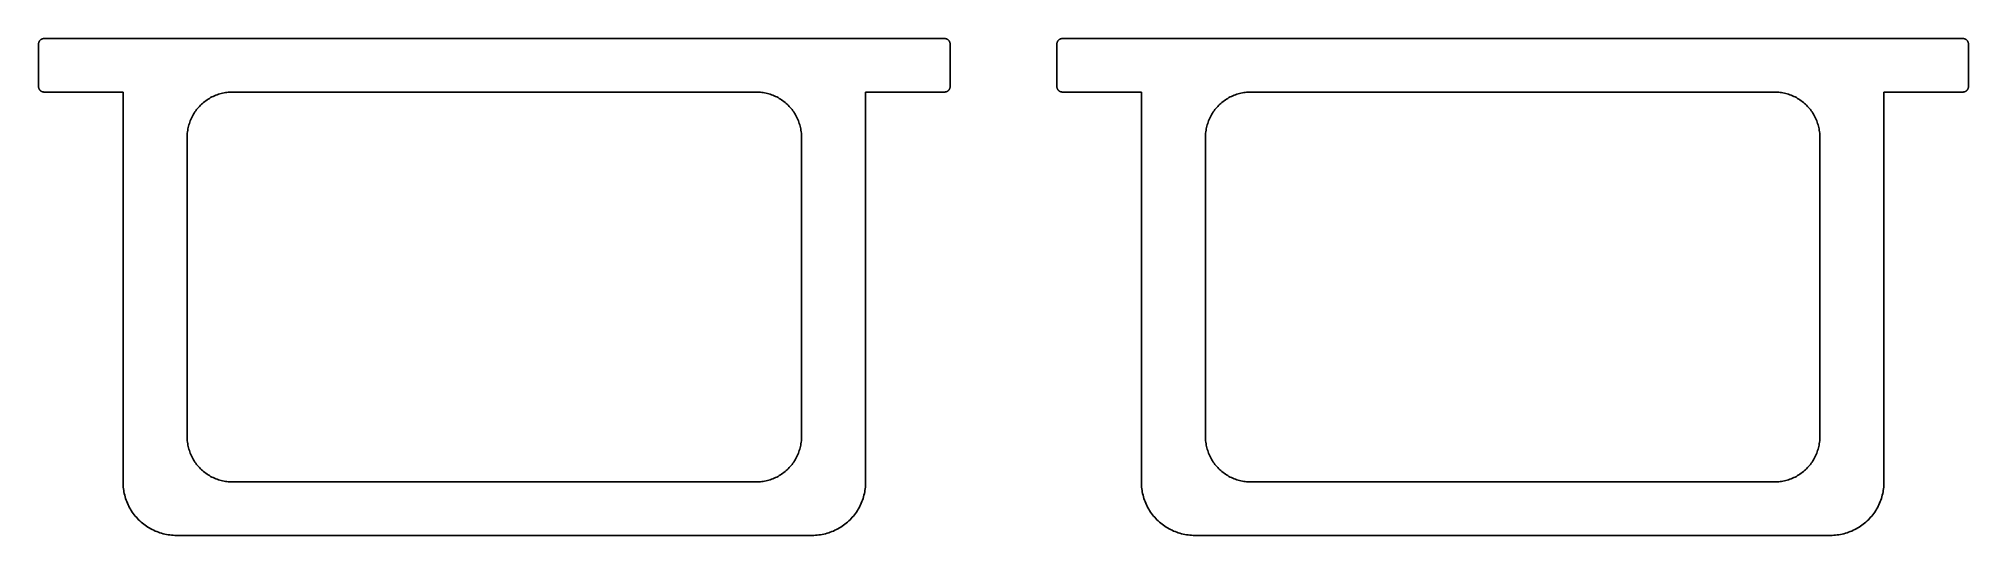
# Model space of a CAD drawing. Header units: metres. Extents: x -90 to 90, y -23 to 23.
import ezdxf

# ---------------------------------------------------------------- set-up
doc = ezdxf.new("R2010")
doc.units = ezdxf.units.M

msp = doc.modelspace()

# ---------------------------------------------------------------- linework, layer by layer
for p, q in [((-90.2997, 22.7657), (-90.3, 22.75)), ((-90.3, 22.75), (-90.3, 18.75)), ((-90.299, 22.7814), (-90.2997, 22.7657)), ((-90.2978, 22.797), (-90.299, 22.7814)), ((-90.2961, 22.8127), (-90.2978, 22.797)), ((-90.2938, 22.8282), (-90.2961, 22.8127)), ((-90.2911, 22.8437), (-90.2938, 22.8282)), ((-90.2879, 22.8591), (-90.2911, 22.8437)), ((-90.2843, 22.8743), (-90.2879, 22.8591)), ((-90.2801, 22.8895), (-90.2843, 22.8743)), ((-90.2755, 22.9045), (-90.2801, 22.8895)), ((-90.2704, 22.9194), (-90.2755, 22.9045)), ((-90.2649, 22.9341), (-90.2704, 22.9194)), ((-90.2589, 22.9486), (-90.2649, 22.9341)), ((-90.2524, 22.9629), (-90.2589, 22.9486)), ((-90.2455, 22.977), (-90.2524, 22.9629)), ((-90.2381, 22.9909), (-90.2455, 22.977)), ((-90.2304, 23.0045), (-90.2381, 22.9909)), ((-90.2222, 23.0179), (-90.2304, 23.0045)), ((-90.2135, 23.031), (-90.2222, 23.0179)), ((-90.2045, 23.0439), (-90.2135, 23.031)), ((-90.1951, 23.0564), (-90.2045, 23.0439)), ((-90.1852, 23.0687), (-90.1951, 23.0564)), ((-90.175, 23.0806), (-90.1852, 23.0687)), ((-90.1645, 23.0923), (-90.175, 23.0806)), ((-90.1535, 23.1035), (-90.1645, 23.0923)), ((-90.1423, 23.1145), (-90.1535, 23.1035)), ((-90.1306, 23.125), (-90.1423, 23.1145)), ((-90.1187, 23.1353), (-90.1306, 23.125)), ((-90.1064, 23.1451), (-90.1187, 23.1353)), ((-90.0939, 23.1545), (-90.1064, 23.1451)), ((-90.081, 23.1635), (-90.0939, 23.1545)), ((-90.0679, 23.1721), (-90.081, 23.1635)), ((-90.0545, 23.1804), (-90.0679, 23.1721)), ((-90.0409, 23.1881), (-90.0545, 23.1804)), ((-90.027, 23.1955), (-90.0409, 23.1881)), ((-90.0129, 23.2024), (-90.027, 23.1955)), ((-89.9986, 23.2089), (-90.0129, 23.2024)), ((-89.9841, 23.2149), (-89.9986, 23.2089)), ((-89.9694, 23.2204), (-89.9841, 23.2149)), ((-89.9545, 23.2255), (-89.9694, 23.2204)), ((-89.9395, 23.2301), (-89.9545, 23.2255)), ((-89.9243, 23.2343), (-89.9395, 23.2301)), ((-89.9091, 23.2379), (-89.9243, 23.2343)), ((-89.8937, 23.2411), (-89.9091, 23.2379)), ((-89.8782, 23.2438), (-89.8937, 23.2411)), ((-89.8627, 23.246), (-89.8782, 23.2438)), ((-89.847, 23.2478), (-89.8627, 23.246)), ((-89.8314, 23.249), (-89.847, 23.2478)), ((-89.8157, 23.2497), (-89.8314, 23.249)), ((-89.8, 23.25), (-89.8157, 23.2497)), ((-5.5, 23.25), (-89.8, 23.25)), ((-5.4843, 23.2497), (-5.5, 23.25)), ((-5.46861, 23.249), (-5.4843, 23.2497)), ((-5.45294, 23.2478), (-5.46861, 23.249)), ((-5.43733, 23.246), (-5.45294, 23.2478)), ((-5.42178, 23.2438), (-5.43733, 23.246)), ((-5.40631, 23.2411), (-5.42178, 23.2438)), ((-5.39093, 23.2379), (-5.40631, 23.2411)), ((-5.37566, 23.2343), (-5.39093, 23.2379)), ((-5.3605, 23.2301), (-5.37566, 23.2343)), ((-5.34549, 23.2255), (-5.3605, 23.2301)), ((-5.33063, 23.2204), (-5.34549, 23.2255)), ((-5.31593, 23.2149), (-5.33063, 23.2204)), ((-5.30142, 23.2089), (-5.31593, 23.2149)), ((-5.28711, 23.2024), (-5.30142, 23.2089)), ((-5.27301, 23.1955), (-5.28711, 23.2024)), ((-5.25912, 23.1881), (-5.27301, 23.1955)), ((-5.24548, 23.1804), (-5.25912, 23.1881)), ((-5.23209, 23.1721), (-5.24548, 23.1804)), ((-5.21896, 23.1635), (-5.23209, 23.1721)), ((-5.20612, 23.1545), (-5.21896, 23.1635)), ((-5.19354, 23.1451), (-5.20612, 23.1545)), ((-5.18129, 23.1353), (-5.19354, 23.1451)), ((-5.16934, 23.125), (-5.18129, 23.1353)), ((-5.15773, 23.1145), (-5.16934, 23.125)), ((-5.14645, 23.1035), (-5.15773, 23.1145)), ((-5.13551, 23.0923), (-5.14645, 23.1035)), ((-5.12494, 23.0806), (-5.13551, 23.0923)), ((-5.11475, 23.0687), (-5.12494, 23.0806)), ((-5.10492, 23.0564), (-5.11475, 23.0687)), ((-5.09549, 23.0439), (-5.10492, 23.0564)), ((-5.08646, 23.031), (-5.09549, 23.0439)), ((-5.07784, 23.0179), (-5.08646, 23.031)), ((-5.06963, 23.0045), (-5.07784, 23.0179)), ((-5.06184, 22.9909), (-5.06963, 23.0045)), ((-5.0545, 22.977), (-5.06184, 22.9909)), ((-5.04759, 22.9629), (-5.0545, 22.977)), ((-5.04112, 22.9486), (-5.04759, 22.9629)), ((-5.03511, 22.9341), (-5.04112, 22.9486)), ((-5.02956, 22.9194), (-5.03511, 22.9341)), ((-5.02448, 22.9045), (-5.02956, 22.9194)), ((-5.01985, 22.8895), (-5.02448, 22.9045)), ((-5.01572, 22.8743), (-5.01985, 22.8895)), ((-5.01204, 22.8591), (-5.01572, 22.8743)), ((-5.00887, 22.8437), (-5.01204, 22.8591)), ((-5.00616, 22.8282), (-5.00887, 22.8437)), ((-5.00394, 22.8127), (-5.00616, 22.8282)), ((-5.00223, 22.797), (-5.00394, 22.8127)), ((-5.00099, 22.7814), (-5.00223, 22.797)), ((-5.00024, 22.7657), (-5.00099, 22.7814)), ((-5, 22.75), (-5.00024, 22.7657)), ((-5, 18.75), (-5, 22.75)), ((5.00024, 22.7657), (5, 22.75)), ((5, 22.75), (5, 18.75)), ((5.00099, 22.7814), (5.00024, 22.7657)), ((5.00223, 22.797), (5.00099, 22.7814)), ((5.00394, 22.8127), (5.00223, 22.797)), ((5.00616, 22.8282), (5.00394, 22.8127)), ((5.00887, 22.8437), (5.00616, 22.8282)), ((5.01204, 22.8591), (5.00887, 22.8437)), ((5.01572, 22.8743), (5.01204, 22.8591)), ((5.01985, 22.8895), (5.01572, 22.8743)), ((5.02448, 22.9045), (5.01985, 22.8895)), ((5.02956, 22.9194), (5.02448, 22.9045)), ((5.03511, 22.9341), (5.02956, 22.9194)), ((5.04112, 22.9486), (5.03511, 22.9341)), ((5.04759, 22.9629), (5.04112, 22.9486)), ((5.0545, 22.977), (5.04759, 22.9629)), ((5.06184, 22.9909), (5.0545, 22.977)), ((5.06963, 23.0045), (5.06184, 22.9909)), ((5.07784, 23.0179), (5.06963, 23.0045)), ((5.08646, 23.031), (5.07784, 23.0179)), ((5.09549, 23.0439), (5.08646, 23.031)), ((5.10492, 23.0564), (5.09549, 23.0439)), ((5.11475, 23.0687), (5.10492, 23.0564)), ((5.12494, 23.0806), (5.11475, 23.0687)), ((5.13551, 23.0923), (5.12494, 23.0806)), ((5.14645, 23.1035), (5.13551, 23.0923)), ((5.15773, 23.1145), (5.14645, 23.1035)), ((5.16934, 23.125), (5.15773, 23.1145)), ((5.18129, 23.1353), (5.16934, 23.125)), ((5.19354, 23.1451), (5.18129, 23.1353)), ((5.20612, 23.1545), (5.19354, 23.1451)), ((5.21896, 23.1635), (5.20612, 23.1545)), ((5.23209, 23.1721), (5.21896, 23.1635)), ((5.24548, 23.1804), (5.23209, 23.1721)), ((5.25912, 23.1881), (5.24548, 23.1804)), ((5.27301, 23.1955), (5.25912, 23.1881)), ((5.28711, 23.2024), (5.27301, 23.1955)), ((5.30142, 23.2089), (5.28711, 23.2024)), ((5.31593, 23.2149), (5.30142, 23.2089)), ((5.33063, 23.2204), (5.31593, 23.2149)), ((5.34549, 23.2255), (5.33063, 23.2204)), ((5.3605, 23.2301), (5.34549, 23.2255)), ((5.37566, 23.2343), (5.3605, 23.2301)), ((5.39093, 23.2379), (5.37566, 23.2343)), ((5.40631, 23.2411), (5.39093, 23.2379)), ((5.42178, 23.2438), (5.40631, 23.2411)), ((5.43733, 23.246), (5.42178, 23.2438)), ((5.45294, 23.2478), (5.43733, 23.246)), ((5.46861, 23.249), (5.45294, 23.2478)), ((5.4843, 23.2497), (5.46861, 23.249)), ((5.5, 23.25), (5.4843, 23.2497)), ((89.8, 23.25), (5.5, 23.25)), ((89.8157, 23.2497), (89.8, 23.25)), ((89.8314, 23.249), (89.8157, 23.2497)), ((89.847, 23.2478), (89.8314, 23.249)), ((89.8627, 23.246), (89.847, 23.2478)), ((89.8782, 23.2438), (89.8627, 23.246)), ((89.8937, 23.2411), (89.8782, 23.2438)), ((89.9091, 23.2379), (89.8937, 23.2411)), ((89.9243, 23.2343), (89.9091, 23.2379)), ((89.9395, 23.2301), (89.9243, 23.2343)), ((89.9545, 23.2255), (89.9395, 23.2301)), ((89.9694, 23.2204), (89.9545, 23.2255)), ((89.9841, 23.2149), (89.9694, 23.2204)), ((89.9986, 23.2089), (89.9841, 23.2149)), ((90.0129, 23.2024), (89.9986, 23.2089)), ((90.027, 23.1955), (90.0129, 23.2024)), ((90.0409, 23.1881), (90.027, 23.1955)), ((90.0545, 23.1804), (90.0409, 23.1881)), ((90.0679, 23.1721), (90.0545, 23.1804)), ((90.081, 23.1635), (90.0679, 23.1721)), ((90.0939, 23.1545), (90.081, 23.1635)), ((90.1064, 23.1451), (90.0939, 23.1545)), ((90.1187, 23.1353), (90.1064, 23.1451)), ((90.1306, 23.125), (90.1187, 23.1353)), ((90.1423, 23.1145), (90.1306, 23.125)), ((90.1535, 23.1035), (90.1423, 23.1145)), ((90.1645, 23.0923), (90.1535, 23.1035)), ((90.175, 23.0806), (90.1645, 23.0923)), ((90.1852, 23.0687), (90.175, 23.0806)), ((90.1951, 23.0564), (90.1852, 23.0687)), ((90.2045, 23.0439), (90.1951, 23.0564)), ((90.2135, 23.031), (90.2045, 23.0439)), ((90.2222, 23.0179), (90.2135, 23.031)), ((90.2304, 23.0045), (90.2222, 23.0179)), ((90.2381, 22.9909), (90.2304, 23.0045)), ((90.2455, 22.977), (90.2381, 22.9909)), ((90.2524, 22.9629), (90.2455, 22.977)), ((90.2589, 22.9486), (90.2524, 22.9629)), ((90.2649, 22.9341), (90.2589, 22.9486)), ((90.2704, 22.9194), (90.2649, 22.9341)), ((90.2755, 22.9045), (90.2704, 22.9194)), ((90.2801, 22.8895), (90.2755, 22.9045)), ((90.2843, 22.8743), (90.2801, 22.8895)), ((90.2879, 22.8591), (90.2843, 22.8743)), ((90.2911, 22.8437), (90.2879, 22.8591)), ((90.2938, 22.8282), (90.2911, 22.8437)), ((90.2961, 22.8127), (90.2938, 22.8282)), ((90.2978, 22.797), (90.2961, 22.8127)), ((90.299, 22.7814), (90.2978, 22.797)), ((90.2997, 22.7657), (90.299, 22.7814)), ((90.3, 22.75), (90.2997, 22.7657)), ((90.3, 18.75), (90.3, 22.75)), ((-90.3, 18.75), (-90.2997, 18.7343)), ((-90.2997, 18.7343), (-90.299, 18.7186)), ((-90.299, 18.7186), (-90.2978, 18.7029)), ((-90.2978, 18.7029), (-90.2961, 18.6873)), ((-90.2961, 18.6873), (-90.2938, 18.6718)), ((-90.2938, 18.6718), (-90.2911, 18.6563)), ((-90.2911, 18.6563), (-90.2879, 18.6409)), ((-90.2879, 18.6409), (-90.2843, 18.6256)), ((-90.2843, 18.6256), (-90.2801, 18.6105)), ((-90.2801, 18.6105), (-90.2755, 18.5955)), ((-90.2755, 18.5955), (-90.2704, 18.5806)), ((-90.2704, 18.5806), (-90.2649, 18.5659)), ((-90.2649, 18.5659), (-90.2589, 18.5514)), ((-90.2589, 18.5514), (-90.2524, 18.5371)), ((-90.2524, 18.5371), (-90.2455, 18.523)), ((-90.2455, 18.523), (-90.2381, 18.5091)), ((-90.2381, 18.5091), (-90.2304, 18.4955)), ((-90.2304, 18.4955), (-90.2222, 18.4821)), ((-90.2222, 18.4821), (-90.2135, 18.4689)), ((-90.2135, 18.4689), (-90.2045, 18.4561)), ((-90.2045, 18.4561), (-90.1951, 18.4435)), ((-90.1951, 18.4435), (-90.1852, 18.4313)), ((-90.1852, 18.4313), (-90.175, 18.4193)), ((-90.175, 18.4193), (-90.1645, 18.4077)), ((-90.1645, 18.4077), (-90.1535, 18.3964)), ((-90.1535, 18.3964), (-90.1423, 18.3855)), ((-90.1423, 18.3855), (-90.1306, 18.3749)), ((-90.1306, 18.3749), (-90.1187, 18.3647)), ((-90.1187, 18.3647), (-90.1064, 18.3549)), ((-90.1064, 18.3549), (-90.0939, 18.3455)), ((-90.0939, 18.3455), (-90.081, 18.3365)), ((-90.081, 18.3365), (-90.0679, 18.3278)), ((-90.0679, 18.3278), (-90.0545, 18.3196)), ((-90.0545, 18.3196), (-90.0409, 18.3118)), ((-90.0409, 18.3118), (-90.027, 18.3045)), ((-90.027, 18.3045), (-90.0129, 18.2976)), ((-90.0129, 18.2976), (-89.9986, 18.2911)), ((-89.9986, 18.2911), (-89.9841, 18.2851)), ((-89.9841, 18.2851), (-89.9694, 18.2796)), ((-89.9694, 18.2796), (-89.9545, 18.2745)), ((-89.9545, 18.2745), (-89.9395, 18.2699)), ((-89.9395, 18.2699), (-89.9243, 18.2657)), ((-89.9243, 18.2657), (-89.9091, 18.262)), ((-89.9091, 18.262), (-89.8937, 18.2589)), ((-89.8937, 18.2589), (-89.8782, 18.2561)), ((-89.8782, 18.2561), (-89.8627, 18.2539)), ((-89.8627, 18.2539), (-89.847, 18.2522)), ((-89.847, 18.2522), (-89.8314, 18.251)), ((-89.8314, 18.251), (-89.8157, 18.2502)), ((-89.8157, 18.2502), (-89.8, 18.25)), ((-89.8, 18.25), (-82.4, 18.25)), ((-82.4, 18.25), (-82.4, -18.25)), ((-73.4633, 18.042), (-73.3357, 18.0812)), ((-73.3357, 18.0812), (-73.2069, 18.1165)), ((-73.2069, 18.1165), (-73.0771, 18.1476)), ((-73.0771, 18.1476), (-72.9464, 18.1747)), ((-72.9464, 18.1747), (-72.8148, 18.1977)), ((-72.8148, 18.1977), (-72.6826, 18.2165)), ((-72.6826, 18.2165), (-72.5499, 18.2311)), ((-72.5499, 18.2311), (-72.4168, 18.2416)), ((-72.4168, 18.2416), (-72.2835, 18.2479)), ((-72.2835, 18.2479), (-72.15, 18.25)), ((-72.15, 18.25), (-23.15, 18.25)), ((-23.15, 18.25), (-23.0165, 18.2479)), ((-23.0165, 18.2479), (-22.8831, 18.2416)), ((-22.8831, 18.2416), (-22.75, 18.2311)), ((-22.75, 18.2311), (-22.6173, 18.2165)), ((-22.6173, 18.2165), (-22.4852, 18.1977)), ((-22.4852, 18.1977), (-22.3536, 18.1747)), ((-22.3536, 18.1747), (-22.2229, 18.1476)), ((-22.2229, 18.1476), (-22.0931, 18.1165)), ((-22.0931, 18.1165), (-21.9643, 18.0812)), ((-21.9643, 18.0812), (-21.8367, 18.042)), ((-12.9, -18.25), (-12.9, 18.25)), ((-12.9, 18.25), (-5.5, 18.25)), ((-5.5, 18.25), (-5.4843, 18.2502)), ((-5.4843, 18.2502), (-5.46861, 18.251)), ((-5.46861, 18.251), (-5.45294, 18.2522)), ((-5.45294, 18.2522), (-5.43733, 18.2539)), ((-5.43733, 18.2539), (-5.42178, 18.2561)), ((-5.42178, 18.2561), (-5.40631, 18.2589)), ((-5.40631, 18.2589), (-5.39093, 18.262)), ((-5.39093, 18.262), (-5.37566, 18.2657)), ((-5.37566, 18.2657), (-5.3605, 18.2699)), ((-5.3605, 18.2699), (-5.34549, 18.2745)), ((-5.34549, 18.2745), (-5.33063, 18.2796)), ((-5.33063, 18.2796), (-5.31593, 18.2851)), ((-5.31593, 18.2851), (-5.30142, 18.2911)), ((-5.30142, 18.2911), (-5.28711, 18.2976)), ((-5.28711, 18.2976), (-5.27301, 18.3045)), ((-5.27301, 18.3045), (-5.25912, 18.3118)), ((-5.25912, 18.3118), (-5.24548, 18.3196)), ((-5.24548, 18.3196), (-5.23209, 18.3278)), ((-5.23209, 18.3278), (-5.21896, 18.3365)), ((-5.21896, 18.3365), (-5.20612, 18.3455)), ((-5.20612, 18.3455), (-5.19354, 18.3549)), ((-5.19354, 18.3549), (-5.18129, 18.3647)), ((-5.18129, 18.3647), (-5.16934, 18.3749)), ((-5.16934, 18.3749), (-5.15773, 18.3855)), ((-5.15773, 18.3855), (-5.14645, 18.3964)), ((-5.14645, 18.3964), (-5.13551, 18.4077)), ((-5.13551, 18.4077), (-5.12494, 18.4193)), ((-5.12494, 18.4193), (-5.11475, 18.4313)), ((-5.11475, 18.4313), (-5.10492, 18.4435)), ((-5.10492, 18.4435), (-5.09549, 18.4561)), ((-5.09549, 18.4561), (-5.08646, 18.4689)), ((-5.08646, 18.4689), (-5.07784, 18.4821)), ((-5.07784, 18.4821), (-5.06963, 18.4955)), ((-5.06963, 18.4955), (-5.06184, 18.5091)), ((-5.06184, 18.5091), (-5.0545, 18.523)), ((-5.0545, 18.523), (-5.04759, 18.5371)), ((-5.04759, 18.5371), (-5.04112, 18.5514)), ((-5.04112, 18.5514), (-5.03511, 18.5659)), ((-5.03511, 18.5659), (-5.02956, 18.5806)), ((-5.02956, 18.5806), (-5.02448, 18.5955)), ((-5.02448, 18.5955), (-5.01985, 18.6105)), ((-5.01985, 18.6105), (-5.01572, 18.6256)), ((-5.01572, 18.6256), (-5.01204, 18.6409)), ((-5.01204, 18.6409), (-5.00887, 18.6563)), ((-5.00887, 18.6563), (-5.00616, 18.6718)), ((-5.00616, 18.6718), (-5.00394, 18.6873)), ((-5.00394, 18.6873), (-5.00223, 18.7029)), ((-5.00223, 18.7029), (-5.00099, 18.7186)), ((-5.00099, 18.7186), (-5.00024, 18.7343)), ((-5.00024, 18.7343), (-5, 18.75)), ((5, 18.75), (5.00024, 18.7343)), ((5.00024, 18.7343), (5.00099, 18.7186)), ((5.00099, 18.7186), (5.00223, 18.7029)), ((5.00223, 18.7029), (5.00394, 18.6873)), ((5.00394, 18.6873), (5.00616, 18.6718)), ((5.00616, 18.6718), (5.00887, 18.6563)), ((5.00887, 18.6563), (5.01204, 18.6409)), ((5.01204, 18.6409), (5.01572, 18.6256)), ((5.01572, 18.6256), (5.01985, 18.6105)), ((5.01985, 18.6105), (5.02448, 18.5955)), ((5.02448, 18.5955), (5.02956, 18.5806)), ((5.02956, 18.5806), (5.03511, 18.5659)), ((5.03511, 18.5659), (5.04112, 18.5514)), ((5.04112, 18.5514), (5.04759, 18.5371)), ((5.04759, 18.5371), (5.0545, 18.523)), ((5.0545, 18.523), (5.06184, 18.5091)), ((5.06184, 18.5091), (5.06963, 18.4955)), ((5.06963, 18.4955), (5.07784, 18.4821)), ((5.07784, 18.4821), (5.08646, 18.4689)), ((5.08646, 18.4689), (5.09549, 18.4561)), ((5.09549, 18.4561), (5.10492, 18.4435)), ((5.10492, 18.4435), (5.11475, 18.4313)), ((5.11475, 18.4313), (5.12494, 18.4193)), ((5.12494, 18.4193), (5.13551, 18.4077)), ((5.13551, 18.4077), (5.14645, 18.3964)), ((5.14645, 18.3964), (5.15773, 18.3855)), ((5.15773, 18.3855), (5.16934, 18.3749)), ((5.16934, 18.3749), (5.18129, 18.3647)), ((5.18129, 18.3647), (5.19354, 18.3549)), ((5.19354, 18.3549), (5.20612, 18.3455)), ((5.20612, 18.3455), (5.21896, 18.3365)), ((5.21896, 18.3365), (5.23209, 18.3278)), ((5.23209, 18.3278), (5.24548, 18.3196)), ((5.24548, 18.3196), (5.25912, 18.3118)), ((5.25912, 18.3118), (5.27301, 18.3045)), ((5.27301, 18.3045), (5.28711, 18.2976)), ((5.28711, 18.2976), (5.30142, 18.2911)), ((5.30142, 18.2911), (5.31593, 18.2851)), ((5.31593, 18.2851), (5.33063, 18.2796)), ((5.33063, 18.2796), (5.34549, 18.2745)), ((5.34549, 18.2745), (5.3605, 18.2699)), ((5.3605, 18.2699), (5.37566, 18.2657)), ((5.37566, 18.2657), (5.39093, 18.262)), ((5.39093, 18.262), (5.40631, 18.2589)), ((5.40631, 18.2589), (5.42178, 18.2561)), ((5.42178, 18.2561), (5.43733, 18.2539)), ((5.43733, 18.2539), (5.45294, 18.2522)), ((5.45294, 18.2522), (5.46861, 18.251)), ((5.46861, 18.251), (5.4843, 18.2502)), ((5.4843, 18.2502), (5.5, 18.25)), ((5.5, 18.25), (12.9, 18.25)), ((12.9, 18.25), (12.9, -18.25)), ((21.8367, 18.042), (21.9643, 18.0812)), ((21.9643, 18.0812), (22.0931, 18.1165)), ((22.0931, 18.1165), (22.2229, 18.1476)), ((22.2229, 18.1476), (22.3536, 18.1747)), ((22.3536, 18.1747), (22.4852, 18.1977)), ((22.4852, 18.1977), (22.6173, 18.2165)), ((22.6173, 18.2165), (22.75, 18.2311)), ((22.75, 18.2311), (22.8831, 18.2416)), ((22.8831, 18.2416), (23.0165, 18.2479)), ((23.0165, 18.2479), (23.15, 18.25)), ((23.15, 18.25), (72.15, 18.25)), ((72.15, 18.25), (72.2835, 18.2479)), ((72.2835, 18.2479), (72.4168, 18.2416)), ((72.4168, 18.2416), (72.5499, 18.2311)), ((72.5499, 18.2311), (72.6826, 18.2165)), ((72.6826, 18.2165), (72.8148, 18.1977)), ((72.8148, 18.1977), (72.9464, 18.1747)), ((72.9464, 18.1747), (73.0771, 18.1476)), ((73.0771, 18.1476), (73.2069, 18.1165)), ((73.2069, 18.1165), (73.3357, 18.0812)), ((73.3357, 18.0812), (73.4633, 18.042)), ((82.4, -18.25), (82.4, 18.25)), ((82.4, 18.25), (89.8, 18.25)), ((89.8, 18.25), (89.8157, 18.2502)), ((89.8157, 18.2502), (89.8314, 18.251)), ((89.8314, 18.251), (89.847, 18.2522)), ((89.847, 18.2522), (89.8627, 18.2539)), ((89.8627, 18.2539), (89.8782, 18.2561)), ((89.8782, 18.2561), (89.8937, 18.2589)), ((89.8937, 18.2589), (89.9091, 18.262)), ((89.9091, 18.262), (89.9243, 18.2657)), ((89.9243, 18.2657), (89.9395, 18.2699)), ((89.9395, 18.2699), (89.9545, 18.2745)), ((89.9545, 18.2745), (89.9694, 18.2796)), ((89.9694, 18.2796), (89.9841, 18.2851)), ((89.9841, 18.2851), (89.9986, 18.2911)), ((89.9986, 18.2911), (90.0129, 18.2976)), ((90.0129, 18.2976), (90.027, 18.3045)), ((90.027, 18.3045), (90.0409, 18.3118)), ((90.0409, 18.3118), (90.0545, 18.3196)), ((90.0545, 18.3196), (90.0679, 18.3278)), ((90.0679, 18.3278), (90.081, 18.3365)), ((90.081, 18.3365), (90.0939, 18.3455)), ((90.0939, 18.3455), (90.1064, 18.3549)), ((90.1064, 18.3549), (90.1187, 18.3647)), ((90.1187, 18.3647), (90.1306, 18.3749)), ((90.1306, 18.3749), (90.1423, 18.3855)), ((90.1423, 18.3855), (90.1535, 18.3964)), ((90.1535, 18.3964), (90.1645, 18.4077)), ((90.1645, 18.4077), (90.175, 18.4193)), ((90.175, 18.4193), (90.1852, 18.4313)), ((90.1852, 18.4313), (90.1951, 18.4435)), ((90.1951, 18.4435), (90.2045, 18.4561)), ((90.2045, 18.4561), (90.2135, 18.4689)), ((90.2135, 18.4689), (90.2222, 18.4821)), ((90.2222, 18.4821), (90.2304, 18.4955)), ((90.2304, 18.4955), (90.2381, 18.5091)), ((90.2381, 18.5091), (90.2455, 18.523)), ((90.2455, 18.523), (90.2524, 18.5371)), ((90.2524, 18.5371), (90.2589, 18.5514)), ((90.2589, 18.5514), (90.2649, 18.5659)), ((90.2649, 18.5659), (90.2704, 18.5806)), ((90.2704, 18.5806), (90.2755, 18.5955)), ((90.2755, 18.5955), (90.2801, 18.6105)), ((90.2801, 18.6105), (90.2843, 18.6256)), ((90.2843, 18.6256), (90.2879, 18.6409)), ((90.2879, 18.6409), (90.2911, 18.6563)), ((90.2911, 18.6563), (90.2938, 18.6718)), ((90.2938, 18.6718), (90.2961, 18.6873)), ((90.2961, 18.6873), (90.2978, 18.7029)), ((90.2978, 18.7029), (90.299, 18.7186)), ((90.299, 18.7186), (90.2997, 18.7343)), ((90.2997, 18.7343), (90.3, 18.75)), ((-75.8081, 16.1634), (-75.7384, 16.2773)), ((-75.7384, 16.2773), (-75.6651, 16.3888)), ((-75.6651, 16.3888), (-75.5883, 16.4981)), ((-75.5883, 16.4981), (-75.5081, 16.6048)), ((-75.5081, 16.6048), (-75.4247, 16.709)), ((-75.4247, 16.709), (-75.338, 16.8106)), ((-75.338, 16.8106), (-75.2481, 16.9093)), ((-75.2481, 16.9093), (-75.1552, 17.0052)), ((-75.1552, 17.0052), (-75.0593, 17.0981)), ((-75.0593, 17.0981), (-74.9606, 17.188)), ((-74.9606, 17.188), (-74.859, 17.2747)), ((-74.859, 17.2747), (-74.7548, 17.3582)), ((-74.7548, 17.3582), (-74.6481, 17.4383)), ((-74.6481, 17.4383), (-74.5388, 17.5151)), ((-74.5388, 17.5151), (-74.4272, 17.5884)), ((-74.4272, 17.5884), (-74.3134, 17.6581)), ((-74.3134, 17.6581), (-74.1974, 17.7243)), ((-74.1974, 17.7243), (-74.0795, 17.7868)), ((-74.0795, 17.7868), (-73.9595, 17.8455)), ((-73.9595, 17.8455), (-73.8379, 17.9005)), ((-73.8379, 17.9005), (-73.7145, 17.9515)), ((-73.7145, 17.9515), (-73.5896, 17.9987)), ((-73.5896, 17.9987), (-73.4633, 18.042)), ((-21.8367, 18.042), (-21.7104, 17.9987)), ((-21.7104, 17.9987), (-21.5855, 17.9515)), ((-21.5855, 17.9515), (-21.4621, 17.9005)), ((-21.4621, 17.9005), (-21.3404, 17.8455)), ((-21.3404, 17.8455), (-21.2205, 17.7868)), ((-21.2205, 17.7868), (-21.1026, 17.7243)), ((-21.1026, 17.7243), (-20.9866, 17.6581)), ((-20.9866, 17.6581), (-20.8727, 17.5884)), ((-20.8727, 17.5884), (-20.7612, 17.5151)), ((-20.7612, 17.5151), (-20.6519, 17.4383)), ((-20.6519, 17.4383), (-20.5452, 17.3582)), ((-20.5452, 17.3582), (-20.4409, 17.2747)), ((-20.4409, 17.2747), (-20.3394, 17.188)), ((-20.3394, 17.188), (-20.2407, 17.0981)), ((-20.2407, 17.0981), (-20.1448, 17.0052)), ((-20.1448, 17.0052), (-20.0519, 16.9093)), ((-20.0519, 16.9093), (-19.962, 16.8106)), ((-19.962, 16.8106), (-19.8753, 16.709)), ((-19.8753, 16.709), (-19.7918, 16.6048)), ((-19.7918, 16.6048), (-19.7117, 16.4981)), ((-19.7117, 16.4981), (-19.6349, 16.3888)), ((-19.6349, 16.3888), (-19.5616, 16.2773)), ((-19.5616, 16.2773), (-19.4919, 16.1634)), ((19.4919, 16.1634), (19.5616, 16.2773)), ((19.5616, 16.2773), (19.6349, 16.3888)), ((19.6349, 16.3888), (19.7117, 16.4981)), ((19.7117, 16.4981), (19.7918, 16.6048)), ((19.7918, 16.6048), (19.8753, 16.709)), ((19.8753, 16.709), (19.962, 16.8106)), ((19.962, 16.8106), (20.0519, 16.9093)), ((20.0519, 16.9093), (20.1448, 17.0052)), ((20.1448, 17.0052), (20.2407, 17.0981)), ((20.2407, 17.0981), (20.3394, 17.188)), ((20.3394, 17.188), (20.4409, 17.2747)), ((20.4409, 17.2747), (20.5452, 17.3582)), ((20.5452, 17.3582), (20.6519, 17.4383)), ((20.6519, 17.4383), (20.7612, 17.5151)), ((20.7612, 17.5151), (20.8727, 17.5884)), ((20.8727, 17.5884), (20.9866, 17.6581)), ((20.9866, 17.6581), (21.1026, 17.7243)), ((21.1026, 17.7243), (21.2205, 17.7868)), ((21.2205, 17.7868), (21.3404, 17.8455)), ((21.3404, 17.8455), (21.4621, 17.9005)), ((21.4621, 17.9005), (21.5855, 17.9515)), ((21.5855, 17.9515), (21.7104, 17.9987)), ((21.7104, 17.9987), (21.8367, 18.042)), ((73.4633, 18.042), (73.5896, 17.9987)), ((73.5896, 17.9987), (73.7145, 17.9515)), ((73.7145, 17.9515), (73.8379, 17.9005)), ((73.8379, 17.9005), (73.9595, 17.8455)), ((73.9595, 17.8455), (74.0795, 17.7868)), ((74.0795, 17.7868), (74.1974, 17.7243)), ((74.1974, 17.7243), (74.3134, 17.6581)), ((74.3134, 17.6581), (74.4272, 17.5884)), ((74.4272, 17.5884), (74.5388, 17.5151)), ((74.5388, 17.5151), (74.6481, 17.4383)), ((74.6481, 17.4383), (74.7548, 17.3582)), ((74.7548, 17.3582), (74.859, 17.2747)), ((74.859, 17.2747), (74.9606, 17.188)), ((74.9606, 17.188), (75.0593, 17.0981)), ((75.0593, 17.0981), (75.1552, 17.0052)), ((75.1552, 17.0052), (75.2481, 16.9093)), ((75.2481, 16.9093), (75.338, 16.8106)), ((75.338, 16.8106), (75.4247, 16.709)), ((75.4247, 16.709), (75.5081, 16.6048)), ((75.5081, 16.6048), (75.5883, 16.4981)), ((75.5883, 16.4981), (75.6651, 16.3888)), ((75.6651, 16.3888), (75.7384, 16.2773)), ((75.7384, 16.2773), (75.8081, 16.1634)), ((-76.3811, 14.3999), (-76.3665, 14.5327)), ((-76.3665, 14.5327), (-76.3477, 14.6648)), ((-76.3477, 14.6648), (-76.3247, 14.7964)), ((-76.3247, 14.7964), (-76.2976, 14.9271)), ((-76.2976, 14.9271), (-76.2665, 15.0569)), ((-76.2665, 15.0569), (-76.2312, 15.1857)), ((-76.2312, 15.1857), (-76.192, 15.3133)), ((-76.192, 15.3133), (-76.1487, 15.4396)), ((-76.1487, 15.4396), (-76.1015, 15.5645)), ((-76.1015, 15.5645), (-76.0504, 15.6879)), ((-76.0504, 15.6879), (-75.9955, 15.8096)), ((-75.9955, 15.8096), (-75.9368, 15.9295)), ((-75.9368, 15.9295), (-75.8743, 16.0474)), ((-75.8743, 16.0474), (-75.8081, 16.1634)), ((-19.4919, 16.1634), (-19.4257, 16.0474)), ((-19.4257, 16.0474), (-19.3632, 15.9295)), ((-19.3632, 15.9295), (-19.3045, 15.8096)), ((-19.3045, 15.8096), (-19.2495, 15.6879)), ((-19.2495, 15.6879), (-19.1985, 15.5645)), ((-19.1985, 15.5645), (-19.1513, 15.4396)), ((-19.1513, 15.4396), (-19.108, 15.3133)), ((-19.108, 15.3133), (-19.0688, 15.1857)), ((-19.0688, 15.1857), (-19.0335, 15.0569)), ((-19.0335, 15.0569), (-19.0023, 14.9271)), ((-19.0023, 14.9271), (-18.9753, 14.7964)), ((-18.9753, 14.7964), (-18.9523, 14.6648)), ((-18.9523, 14.6648), (-18.9335, 14.5327)), ((-18.9335, 14.5327), (-18.9189, 14.3999)), ((18.9189, 14.3999), (18.9335, 14.5327)), ((18.9335, 14.5327), (18.9523, 14.6648)), ((18.9523, 14.6648), (18.9753, 14.7964)), ((18.9753, 14.7964), (19.0023, 14.9271)), ((19.0023, 14.9271), (19.0335, 15.0569)), ((19.0335, 15.0569), (19.0688, 15.1857)), ((19.0688, 15.1857), (19.108, 15.3133)), ((19.108, 15.3133), (19.1513, 15.4396)), ((19.1513, 15.4396), (19.1985, 15.5645)), ((19.1985, 15.5645), (19.2495, 15.6879)), ((19.2495, 15.6879), (19.3045, 15.8096)), ((19.3045, 15.8096), (19.3632, 15.9295)), ((19.3632, 15.9295), (19.4257, 16.0474)), ((19.4257, 16.0474), (19.4919, 16.1634)), ((75.8081, 16.1634), (75.8743, 16.0474)), ((75.8743, 16.0474), (75.9368, 15.9295)), ((75.9368, 15.9295), (75.9955, 15.8096)), ((75.9955, 15.8096), (76.0504, 15.6879)), ((76.0504, 15.6879), (76.1015, 15.5645)), ((76.1015, 15.5645), (76.1487, 15.4396)), ((76.1487, 15.4396), (76.192, 15.3133)), ((76.192, 15.3133), (76.2312, 15.1857)), ((76.2312, 15.1857), (76.2665, 15.0569)), ((76.2665, 15.0569), (76.2976, 14.9271)), ((76.2976, 14.9271), (76.3247, 14.7964)), ((76.3247, 14.7964), (76.3477, 14.6648)), ((76.3477, 14.6648), (76.3665, 14.5327)), ((76.3665, 14.5327), (76.3811, 14.3999)), ((-76.4, 14), (-76.3979, 14.1335)), ((-76.4, -14), (-76.4, 14)), ((-76.3979, 14.1335), (-76.3916, 14.2668)), ((-76.3916, 14.2668), (-76.3811, 14.3999)), ((-18.9189, 14.3999), (-18.9084, 14.2668)), ((-18.9084, 14.2668), (-18.9021, 14.1335)), ((-18.9021, 14.1335), (-18.9, 14)), ((-18.9, 14), (-18.9, -14)), ((18.9, 14), (18.9021, 14.1335)), ((18.9, -14), (18.9, 14)), ((18.9021, 14.1335), (18.9084, 14.2668)), ((18.9084, 14.2668), (18.9189, 14.3999)), ((76.3811, 14.3999), (76.3916, 14.2668)), ((76.3916, 14.2668), (76.3979, 14.1335)), ((76.3979, 14.1335), (76.4, 14)), ((76.4, 14), (76.4, -14)), ((-76.3979, -14.1335), (-76.4, -14)), ((-76.3916, -14.2668), (-76.3979, -14.1335)), ((-76.3811, -14.3999), (-76.3916, -14.2668)), ((-76.3665, -14.5327), (-76.3811, -14.3999)), ((-18.9189, -14.3999), (-18.9335, -14.5327)), ((-18.9084, -14.2668), (-18.9189, -14.3999)), ((-18.9021, -14.1335), (-18.9084, -14.2668)), ((-18.9, -14), (-18.9021, -14.1335)), ((18.9021, -14.1335), (18.9, -14)), ((18.9084, -14.2668), (18.9021, -14.1335)), ((18.9189, -14.3999), (18.9084, -14.2668)), ((18.9335, -14.5327), (18.9189, -14.3999)), ((76.3811, -14.3999), (76.3665, -14.5327)), ((76.3916, -14.2668), (76.3811, -14.3999)), ((76.3979, -14.1335), (76.3916, -14.2668)), ((76.4, -14), (76.3979, -14.1335)), ((-76.3477, -14.6648), (-76.3665, -14.5327)), ((-76.3247, -14.7964), (-76.3477, -14.6648)), ((-76.2976, -14.9271), (-76.3247, -14.7964)), ((-76.2665, -15.0569), (-76.2976, -14.9271)), ((-76.2312, -15.1857), (-76.2665, -15.0569)), ((-76.192, -15.3133), (-76.2312, -15.1857)), ((-76.1487, -15.4396), (-76.192, -15.3133)), ((-76.1015, -15.5645), (-76.1487, -15.4396)), ((-76.0504, -15.6879), (-76.1015, -15.5645)), ((-75.9955, -15.8096), (-76.0504, -15.6879)), ((-75.9368, -15.9295), (-75.9955, -15.8096)), ((-75.8743, -16.0474), (-75.9368, -15.9295)), ((-75.8081, -16.1634), (-75.8743, -16.0474)), ((-75.7384, -16.2773), (-75.8081, -16.1634)), ((-19.4919, -16.1634), (-19.5616, -16.2773)), ((-19.4257, -16.0474), (-19.4919, -16.1634)), ((-19.3632, -15.9295), (-19.4257, -16.0474)), ((-19.3045, -15.8096), (-19.3632, -15.9295)), ((-19.2495, -15.6879), (-19.3045, -15.8096)), ((-19.1985, -15.5645), (-19.2495, -15.6879)), ((-19.1513, -15.4396), (-19.1985, -15.5645)), ((-19.108, -15.3133), (-19.1513, -15.4396)), ((-19.0688, -15.1857), (-19.108, -15.3133)), ((-19.0335, -15.0569), (-19.0688, -15.1857)), ((-19.0023, -14.9271), (-19.0335, -15.0569)), ((-18.9753, -14.7964), (-19.0023, -14.9271)), ((-18.9523, -14.6648), (-18.9753, -14.7964)), ((-18.9335, -14.5327), (-18.9523, -14.6648)), ((18.9523, -14.6648), (18.9335, -14.5327)), ((18.9753, -14.7964), (18.9523, -14.6648)), ((19.0023, -14.9271), (18.9753, -14.7964)), ((19.0335, -15.0569), (19.0023, -14.9271)), ((19.0688, -15.1857), (19.0335, -15.0569)), ((19.108, -15.3133), (19.0688, -15.1857)), ((19.1513, -15.4396), (19.108, -15.3133)), ((19.1985, -15.5645), (19.1513, -15.4396)), ((19.2495, -15.6879), (19.1985, -15.5645)), ((19.3045, -15.8096), (19.2495, -15.6879)), ((19.3632, -15.9295), (19.3045, -15.8096)), ((19.4257, -16.0474), (19.3632, -15.9295)), ((19.4919, -16.1634), (19.4257, -16.0474)), ((19.5616, -16.2773), (19.4919, -16.1634)), ((75.8081, -16.1634), (75.7384, -16.2773)), ((75.8743, -16.0474), (75.8081, -16.1634)), ((75.9368, -15.9295), (75.8743, -16.0474)), ((75.9955, -15.8096), (75.9368, -15.9295)), ((76.0504, -15.6879), (75.9955, -15.8096)), ((76.1015, -15.5645), (76.0504, -15.6879)), ((76.1487, -15.4396), (76.1015, -15.5645)), ((76.192, -15.3133), (76.1487, -15.4396)), ((76.2312, -15.1857), (76.192, -15.3133)), ((76.2665, -15.0569), (76.2312, -15.1857)), ((76.2976, -14.9271), (76.2665, -15.0569)), ((76.3247, -14.7964), (76.2976, -14.9271)), ((76.3477, -14.6648), (76.3247, -14.7964)), ((76.3665, -14.5327), (76.3477, -14.6648)), ((-75.6651, -16.3888), (-75.7384, -16.2773)), ((-75.5883, -16.4981), (-75.6651, -16.3888)), ((-75.5081, -16.6048), (-75.5883, -16.4981)), ((-75.4247, -16.709), (-75.5081, -16.6048)), ((-75.338, -16.8106), (-75.4247, -16.709)), ((-75.2481, -16.9093), (-75.338, -16.8106)), ((-75.1552, -17.0052), (-75.2481, -16.9093)), ((-75.0593, -17.0981), (-75.1552, -17.0052)), ((-74.9606, -17.188), (-75.0593, -17.0981)), ((-74.859, -17.2747), (-74.9606, -17.188)), ((-74.7548, -17.3582), (-74.859, -17.2747)), ((-74.6481, -17.4383), (-74.7548, -17.3582)), ((-74.5388, -17.5151), (-74.6481, -17.4383)), ((-74.4272, -17.5884), (-74.5388, -17.5151)), ((-74.3134, -17.6581), (-74.4272, -17.5884)), ((-74.1974, -17.7243), (-74.3134, -17.6581)), ((-74.0795, -17.7868), (-74.1974, -17.7243)), ((-73.9595, -17.8455), (-74.0795, -17.7868)), ((-73.8379, -17.9005), (-73.9595, -17.8455)), ((-73.7145, -17.9515), (-73.8379, -17.9005)), ((-73.5896, -17.9987), (-73.7145, -17.9515)), ((-73.4633, -18.042), (-73.5896, -17.9987)), ((-73.3357, -18.0812), (-73.4633, -18.042)), ((-21.8367, -18.042), (-21.9643, -18.0812)), ((-21.7104, -17.9987), (-21.8367, -18.042)), ((-21.5855, -17.9515), (-21.7104, -17.9987)), ((-21.4621, -17.9005), (-21.5855, -17.9515)), ((-21.3404, -17.8455), (-21.4621, -17.9005)), ((-21.2205, -17.7868), (-21.3404, -17.8455)), ((-21.1026, -17.7243), (-21.2205, -17.7868)), ((-20.9866, -17.6581), (-21.1026, -17.7243)), ((-20.8727, -17.5884), (-20.9866, -17.6581)), ((-20.7612, -17.5151), (-20.8727, -17.5884)), ((-20.6519, -17.4383), (-20.7612, -17.5151)), ((-20.5452, -17.3582), (-20.6519, -17.4383)), ((-20.4409, -17.2747), (-20.5452, -17.3582)), ((-20.3394, -17.188), (-20.4409, -17.2747)), ((-20.2407, -17.0981), (-20.3394, -17.188)), ((-20.1448, -17.0052), (-20.2407, -17.0981)), ((-20.0519, -16.9093), (-20.1448, -17.0052)), ((-19.962, -16.8106), (-20.0519, -16.9093)), ((-19.8753, -16.709), (-19.962, -16.8106)), ((-19.7918, -16.6048), (-19.8753, -16.709)), ((-19.7117, -16.4981), (-19.7918, -16.6048)), ((-19.6349, -16.3888), (-19.7117, -16.4981)), ((-19.5616, -16.2773), (-19.6349, -16.3888)), ((19.6349, -16.3888), (19.5616, -16.2773)), ((19.7117, -16.4981), (19.6349, -16.3888)), ((19.7918, -16.6048), (19.7117, -16.4981)), ((19.8753, -16.709), (19.7918, -16.6048)), ((19.962, -16.8106), (19.8753, -16.709)), ((20.0519, -16.9093), (19.962, -16.8106)), ((20.1448, -17.0052), (20.0519, -16.9093)), ((20.2407, -17.0981), (20.1448, -17.0052)), ((20.3394, -17.188), (20.2407, -17.0981)), ((20.4409, -17.2747), (20.3394, -17.188)), ((20.5452, -17.3582), (20.4409, -17.2747)), ((20.6519, -17.4383), (20.5452, -17.3582)), ((20.7612, -17.5151), (20.6519, -17.4383)), ((20.8727, -17.5884), (20.7612, -17.5151)), ((20.9866, -17.6581), (20.8727, -17.5884)), ((21.1026, -17.7243), (20.9866, -17.6581)), ((21.2205, -17.7868), (21.1026, -17.7243)), ((21.3404, -17.8455), (21.2205, -17.7868)), ((21.4621, -17.9005), (21.3404, -17.8455)), ((21.5855, -17.9515), (21.4621, -17.9005)), ((21.7104, -17.9987), (21.5855, -17.9515)), ((21.8367, -18.042), (21.7104, -17.9987)), ((21.9643, -18.0812), (21.8367, -18.042)), ((73.4633, -18.042), (73.3357, -18.0812)), ((73.5896, -17.9987), (73.4633, -18.042)), ((73.7145, -17.9515), (73.5896, -17.9987)), ((73.8379, -17.9005), (73.7145, -17.9515)), ((73.9595, -17.8455), (73.8379, -17.9005)), ((74.0795, -17.7868), (73.9595, -17.8455)), ((74.1974, -17.7243), (74.0795, -17.7868)), ((74.3134, -17.6581), (74.1974, -17.7243)), ((74.4272, -17.5884), (74.3134, -17.6581)), ((74.5388, -17.5151), (74.4272, -17.5884)), ((74.6481, -17.4383), (74.5388, -17.5151)), ((74.7548, -17.3582), (74.6481, -17.4383)), ((74.859, -17.2747), (74.7548, -17.3582)), ((74.9606, -17.188), (74.859, -17.2747)), ((75.0593, -17.0981), (74.9606, -17.188)), ((75.1552, -17.0052), (75.0593, -17.0981)), ((75.2481, -16.9093), (75.1552, -17.0052)), ((75.338, -16.8106), (75.2481, -16.9093)), ((75.4247, -16.709), (75.338, -16.8106)), ((75.5081, -16.6048), (75.4247, -16.709)), ((75.5883, -16.4981), (75.5081, -16.6048)), ((75.6651, -16.3888), (75.5883, -16.4981)), ((75.7384, -16.2773), (75.6651, -16.3888)), ((-82.4, -18.25), (-82.3975, -18.407)), ((-82.3975, -18.407), (-82.3901, -18.5639)), ((-82.3901, -18.5639), (-82.3778, -18.7205)), ((-82.3778, -18.7205), (-82.3606, -18.8767)), ((-82.3606, -18.8767), (-82.3384, -19.0322)), ((-82.3384, -19.0322), (-82.3114, -19.1869)), ((-82.3114, -19.1869), (-82.2796, -19.3407)), ((-82.2796, -19.3407), (-82.2429, -19.4934)), ((-82.2429, -19.4934), (-82.2015, -19.6449)), ((-82.2015, -19.6449), (-82.1553, -19.7951)), ((-82.1553, -19.7951), (-82.1044, -19.9437)), ((-73.2069, -18.1165), (-73.3357, -18.0812)), ((-73.0771, -18.1476), (-73.2069, -18.1165)), ((-72.9464, -18.1747), (-73.0771, -18.1476)), ((-72.8148, -18.1977), (-72.9464, -18.1747)), ((-72.6826, -18.2165), (-72.8148, -18.1977)), ((-72.5499, -18.2311), (-72.6826, -18.2165)), ((-72.4168, -18.2416), (-72.5499, -18.2311)), ((-72.2835, -18.2479), (-72.4168, -18.2416)), ((-72.15, -18.25), (-72.2835, -18.2479)), ((-23.15, -18.25), (-72.15, -18.25)), ((-23.0165, -18.2479), (-23.15, -18.25)), ((-22.8831, -18.2416), (-23.0165, -18.2479)), ((-22.75, -18.2311), (-22.8831, -18.2416)), ((-22.6173, -18.2165), (-22.75, -18.2311)), ((-22.4852, -18.1977), (-22.6173, -18.2165)), ((-22.3536, -18.1747), (-22.4852, -18.1977)), ((-22.2229, -18.1476), (-22.3536, -18.1747)), ((-22.0931, -18.1165), (-22.2229, -18.1476)), ((-21.9643, -18.0812), (-22.0931, -18.1165)), ((-13.1956, -19.9437), (-13.1447, -19.7951)), ((-13.1447, -19.7951), (-13.0985, -19.6449)), ((-13.0985, -19.6449), (-13.0571, -19.4934)), ((-13.0571, -19.4934), (-13.0204, -19.3407)), ((-13.0204, -19.3407), (-12.9886, -19.1869)), ((-12.9886, -19.1869), (-12.9616, -19.0322)), ((-12.9616, -19.0322), (-12.9394, -18.8767)), ((-12.9394, -18.8767), (-12.9222, -18.7205)), ((-12.9222, -18.7205), (-12.9099, -18.5639)), ((-12.9099, -18.5639), (-12.9025, -18.407)), ((-12.9025, -18.407), (-12.9, -18.25)), ((12.9, -18.25), (12.9025, -18.407)), ((12.9025, -18.407), (12.9099, -18.5639)), ((12.9099, -18.5639), (12.9222, -18.7205)), ((12.9222, -18.7205), (12.9394, -18.8767)), ((12.9394, -18.8767), (12.9616, -19.0322)), ((12.9616, -19.0322), (12.9886, -19.1869)), ((12.9886, -19.1869), (13.0204, -19.3407)), ((13.0204, -19.3407), (13.0571, -19.4934)), ((13.0571, -19.4934), (13.0985, -19.6449)), ((13.0985, -19.6449), (13.1447, -19.7951)), ((13.1447, -19.7951), (13.1956, -19.9437)), ((22.0931, -18.1165), (21.9643, -18.0812)), ((22.2229, -18.1476), (22.0931, -18.1165)), ((22.3536, -18.1747), (22.2229, -18.1476)), ((22.4852, -18.1977), (22.3536, -18.1747)), ((22.6173, -18.2165), (22.4852, -18.1977)), ((22.75, -18.2311), (22.6173, -18.2165)), ((22.8831, -18.2416), (22.75, -18.2311)), ((23.0165, -18.2479), (22.8831, -18.2416)), ((23.15, -18.25), (23.0165, -18.2479)), ((72.15, -18.25), (23.15, -18.25)), ((72.2835, -18.2479), (72.15, -18.25)), ((72.4168, -18.2416), (72.2835, -18.2479)), ((72.5499, -18.2311), (72.4168, -18.2416)), ((72.6826, -18.2165), (72.5499, -18.2311)), ((72.8148, -18.1977), (72.6826, -18.2165)), ((72.9464, -18.1747), (72.8148, -18.1977)), ((73.0771, -18.1476), (72.9464, -18.1747)), ((73.2069, -18.1165), (73.0771, -18.1476)), ((73.3357, -18.0812), (73.2069, -18.1165)), ((82.1044, -19.9437), (82.1553, -19.7951)), ((82.1553, -19.7951), (82.2015, -19.6449)), ((82.2015, -19.6449), (82.2429, -19.4934)), ((82.2429, -19.4934), (82.2796, -19.3407)), ((82.2796, -19.3407), (82.3114, -19.1869)), ((82.3114, -19.1869), (82.3384, -19.0322)), ((82.3384, -19.0322), (82.3606, -18.8767)), ((82.3606, -18.8767), (82.3778, -18.7205)), ((82.3778, -18.7205), (82.3901, -18.5639)), ((82.3901, -18.5639), (82.3975, -18.407)), ((82.3975, -18.407), (82.4, -18.25)), ((-82.1044, -19.9437), (-82.0489, -20.0906)), ((-82.0489, -20.0906), (-81.9888, -20.2357)), ((-81.9888, -20.2357), (-81.9241, -20.3789)), ((-81.9241, -20.3789), (-81.855, -20.5199)), ((-81.855, -20.5199), (-81.7815, -20.6588)), ((-81.7815, -20.6588), (-81.7037, -20.7952)), ((-81.7037, -20.7952), (-81.6216, -20.9291)), ((-81.6216, -20.9291), (-81.5354, -21.0604)), ((-81.5354, -21.0604), (-81.4451, -21.1889)), ((-81.4451, -21.1889), (-81.3508, -21.3145)), ((-81.3508, -21.3145), (-81.2525, -21.4371)), ((-81.2525, -21.4371), (-81.1505, -21.5565)), ((-81.1505, -21.5565), (-81.0448, -21.6727)), ((-14.2552, -21.6727), (-14.1494, -21.5565)), ((-14.1494, -21.5565), (-14.0474, -21.4371)), ((-14.0474, -21.4371), (-13.9492, -21.3145)), ((-13.9492, -21.3145), (-13.8549, -21.1889)), ((-13.8549, -21.1889), (-13.7646, -21.0604)), ((-13.7646, -21.0604), (-13.6784, -20.9291)), ((-13.6784, -20.9291), (-13.5963, -20.7952)), ((-13.5963, -20.7952), (-13.5185, -20.6588)), ((-13.5185, -20.6588), (-13.445, -20.5199)), ((-13.445, -20.5199), (-13.3759, -20.3789)), ((-13.3759, -20.3789), (-13.3112, -20.2357)), ((-13.3112, -20.2357), (-13.2511, -20.0906)), ((-13.2511, -20.0906), (-13.1956, -19.9437)), ((13.1956, -19.9437), (13.2511, -20.0906)), ((13.2511, -20.0906), (13.3112, -20.2357)), ((13.3112, -20.2357), (13.3759, -20.3789)), ((13.3759, -20.3789), (13.445, -20.5199)), ((13.445, -20.5199), (13.5185, -20.6588)), ((13.5185, -20.6588), (13.5963, -20.7952)), ((13.5963, -20.7952), (13.6784, -20.9291)), ((13.6784, -20.9291), (13.7646, -21.0604)), ((13.7646, -21.0604), (13.8549, -21.1889)), ((13.8549, -21.1889), (13.9492, -21.3145)), ((13.9492, -21.3145), (14.0474, -21.4371)), ((14.0474, -21.4371), (14.1494, -21.5565)), ((14.1494, -21.5565), (14.2552, -21.6727)), ((81.0448, -21.6727), (81.1505, -21.5565)), ((81.1505, -21.5565), (81.2525, -21.4371)), ((81.2525, -21.4371), (81.3508, -21.3145)), ((81.3508, -21.3145), (81.4451, -21.1889)), ((81.4451, -21.1889), (81.5354, -21.0604)), ((81.5354, -21.0604), (81.6216, -20.9291)), ((81.6216, -20.9291), (81.7037, -20.7952)), ((81.7037, -20.7952), (81.7815, -20.6588)), ((81.7815, -20.6588), (81.855, -20.5199)), ((81.855, -20.5199), (81.9241, -20.3789)), ((81.9241, -20.3789), (81.9888, -20.2357)), ((81.9888, -20.2357), (82.0489, -20.0906)), ((82.0489, -20.0906), (82.1044, -19.9437)), ((-81.0448, -21.6727), (-80.9355, -21.7855)), ((-80.9355, -21.7855), (-80.8227, -21.8948)), ((-80.8227, -21.8948), (-80.7065, -22.0005)), ((-80.7065, -22.0005), (-80.5871, -22.1026)), ((-80.5871, -22.1026), (-80.4645, -22.2008)), ((-80.4645, -22.2008), (-80.3389, -22.2951)), ((-80.3389, -22.2951), (-80.2104, -22.3854)), ((-80.2104, -22.3854), (-80.0791, -22.4716)), ((-80.0791, -22.4716), (-79.9452, -22.5537)), ((-79.9452, -22.5537), (-79.8088, -22.6315)), ((-79.8088, -22.6315), (-79.6699, -22.705)), ((-79.6699, -22.705), (-79.5289, -22.7741)), ((-79.5289, -22.7741), (-79.3857, -22.8388)), ((-79.3857, -22.8388), (-79.2406, -22.8989)), ((-79.2406, -22.8989), (-79.0937, -22.9544)), ((-79.0937, -22.9544), (-78.9451, -23.0053)), ((-78.9451, -23.0053), (-78.7949, -23.0515)), ((-78.7949, -23.0515), (-78.6434, -23.0929)), ((-78.6434, -23.0929), (-78.4907, -23.1296)), ((-78.4907, -23.1296), (-78.3369, -23.1614)), ((-78.3369, -23.1614), (-78.1822, -23.1884)), ((-78.1822, -23.1884), (-78.0267, -23.2106)), ((-78.0267, -23.2106), (-77.8705, -23.2278)), ((-77.8705, -23.2278), (-77.7139, -23.2401)), ((-77.7139, -23.2401), (-77.557, -23.2475)), ((-77.557, -23.2475), (-77.4, -23.25)), ((-77.4, -23.25), (-17.9, -23.25)), ((-17.9, -23.25), (-17.743, -23.2475)), ((-17.743, -23.2475), (-17.586, -23.2401)), ((-17.586, -23.2401), (-17.4295, -23.2278)), ((-17.4295, -23.2278), (-17.2733, -23.2106)), ((-17.2733, -23.2106), (-17.1178, -23.1884)), ((-17.1178, -23.1884), (-16.9631, -23.1614)), ((-16.9631, -23.1614), (-16.8093, -23.1296)), ((-16.8093, -23.1296), (-16.6566, -23.0929)), ((-16.6566, -23.0929), (-16.5051, -23.0515)), ((-16.5051, -23.0515), (-16.3549, -23.0053)), ((-16.3549, -23.0053), (-16.2063, -22.9544)), ((-16.2063, -22.9544), (-16.0594, -22.8989)), ((-16.0594, -22.8989), (-15.9143, -22.8388)), ((-15.9143, -22.8388), (-15.7711, -22.7741)), ((-15.7711, -22.7741), (-15.6301, -22.705)), ((-15.6301, -22.705), (-15.4912, -22.6315)), ((-15.4912, -22.6315), (-15.3548, -22.5537)), ((-15.3548, -22.5537), (-15.2209, -22.4716)), ((-15.2209, -22.4716), (-15.0896, -22.3854)), ((-15.0896, -22.3854), (-14.9611, -22.2951)), ((-14.9611, -22.2951), (-14.8355, -22.2008)), ((-14.8355, -22.2008), (-14.7129, -22.1026)), ((-14.7129, -22.1026), (-14.5934, -22.0005)), ((-14.5934, -22.0005), (-14.4773, -21.8948)), ((-14.4773, -21.8948), (-14.3645, -21.7855)), ((-14.3645, -21.7855), (-14.2552, -21.6727)), ((14.2552, -21.6727), (14.3645, -21.7855)), ((14.3645, -21.7855), (14.4773, -21.8948)), ((14.4773, -21.8948), (14.5934, -22.0005)), ((14.5934, -22.0005), (14.7129, -22.1026)), ((14.7129, -22.1026), (14.8355, -22.2008)), ((14.8355, -22.2008), (14.9611, -22.2951)), ((14.9611, -22.2951), (15.0896, -22.3854)), ((15.0896, -22.3854), (15.2209, -22.4716)), ((15.2209, -22.4716), (15.3548, -22.5537)), ((15.3548, -22.5537), (15.4912, -22.6315)), ((15.4912, -22.6315), (15.6301, -22.705)), ((15.6301, -22.705), (15.7711, -22.7741)), ((15.7711, -22.7741), (15.9143, -22.8388)), ((15.9143, -22.8388), (16.0594, -22.8989)), ((16.0594, -22.8989), (16.2063, -22.9544)), ((16.2063, -22.9544), (16.3549, -23.0053)), ((16.3549, -23.0053), (16.5051, -23.0515)), ((16.5051, -23.0515), (16.6566, -23.0929)), ((16.6566, -23.0929), (16.8093, -23.1296)), ((16.8093, -23.1296), (16.9631, -23.1614)), ((16.9631, -23.1614), (17.1178, -23.1884)), ((17.1178, -23.1884), (17.2733, -23.2106)), ((17.2733, -23.2106), (17.4295, -23.2278)), ((17.4295, -23.2278), (17.586, -23.2401)), ((17.586, -23.2401), (17.743, -23.2475)), ((17.743, -23.2475), (17.9, -23.25)), ((17.9, -23.25), (77.4, -23.25)), ((77.4, -23.25), (77.557, -23.2475)), ((77.557, -23.2475), (77.7139, -23.2401)), ((77.7139, -23.2401), (77.8705, -23.2278)), ((77.8705, -23.2278), (78.0267, -23.2106)), ((78.0267, -23.2106), (78.1822, -23.1884)), ((78.1822, -23.1884), (78.3369, -23.1614)), ((78.3369, -23.1614), (78.4907, -23.1296)), ((78.4907, -23.1296), (78.6434, -23.0929)), ((78.6434, -23.0929), (78.7949, -23.0515)), ((78.7949, -23.0515), (78.9451, -23.0053)), ((78.9451, -23.0053), (79.0937, -22.9544)), ((79.0937, -22.9544), (79.2406, -22.8989)), ((79.2406, -22.8989), (79.3857, -22.8388)), ((79.3857, -22.8388), (79.5289, -22.7741)), ((79.5289, -22.7741), (79.6699, -22.705)), ((79.6699, -22.705), (79.8088, -22.6315)), ((79.8088, -22.6315), (79.9452, -22.5537)), ((79.9452, -22.5537), (80.0791, -22.4716)), ((80.0791, -22.4716), (80.2104, -22.3854)), ((80.2104, -22.3854), (80.3389, -22.2951)), ((80.3389, -22.2951), (80.4645, -22.2008)), ((80.4645, -22.2008), (80.5871, -22.1026)), ((80.5871, -22.1026), (80.7065, -22.0005)), ((80.7065, -22.0005), (80.8227, -21.8948)), ((80.8227, -21.8948), (80.9355, -21.7855)), ((80.9355, -21.7855), (81.0448, -21.6727))]:
    msp.add_line(p, q)

doc.saveas('drawing.dxf')
